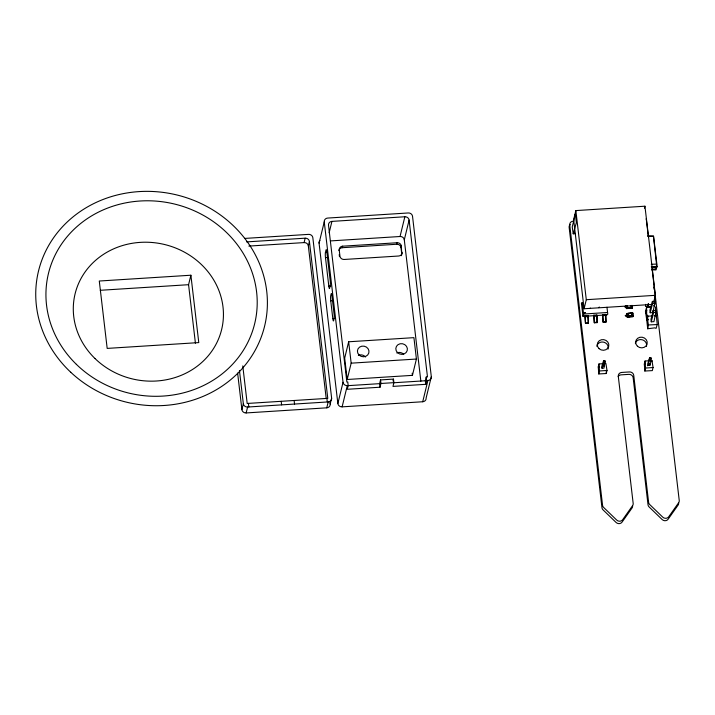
<?xml version="1.0" encoding="UTF-8"?>
<svg xmlns="http://www.w3.org/2000/svg" width="715" height="715" viewBox="0 0 715 715"><rect width="100%" height="100%" fill="white"/><g stroke="black" fill="none" stroke-linecap="round" stroke-linejoin="round"><path stroke-width="1.07" d="M655.432 306.923L657.264 324.547L656.084 328.382L654.824 327.854L647.71 328.757L646.726 319.945L646.592 307.343L651.016 307.137M645.645 304.349L645.484 306.44L650.65 306.744M598.258 366.956L598.777 373.945L606.257 373.525L607.017 370.45L605.9 363.506L598.991 363.944L598.258 366.956L599.286 366.893M644.322 364.042L644.841 371.022L652.321 370.611L653.072 367.528L651.964 360.583L645.055 361.021L644.322 364.042L645.35 363.98M648.451 319.837L646.726 319.945L647.182 317.326L648.21 316.182L652.214 315.932M605.042 362.067L603.934 368.118L602.012 368.243L601.807 366.455L603.549 360.78L604.935 360.753L605.042 362.067L603.692 361.96L603.549 360.78M649.989 365.195L650.99 357.831L649.604 357.858L647.861 363.542L648.067 365.32L649.989 365.195L649.783 363.417M647.71 328.757L648.425 324.968L647.182 317.326M652.893 312.58L654.797 303.383L654.618 301.346L652.402 301.417L649.908 310.256L650.203 312.75L652.893 312.58L652.697 310.918M655.861 312.437L653.948 321.634L651.267 321.804L650.972 319.31L653.456 310.471L655.673 310.399L655.861 312.437L653.626 312.571L651.267 321.804M603.719 366.339L604.121 364.471M604.533 362.612L604.935 360.753M650.391 360.628L650.99 357.831M648.291 303.705L647.576 306.923L648.308 303.884M655.226 312.348L655.673 310.399M195.427 343.245L188.572 284.695L190.887 275.221L99.287 281.022L107.179 348.402L198.779 342.592L190.887 275.221M244.539 238.435L308.576 234.377A3.879 3.557 13.7 0 1 312.839 237.702L331.626 398.112L330.178 404.02A3.879 3.557 13.7 0 1 326.764 407.827L246.157 412.939A3.879 3.557 13.7 0 1 241.902 409.615L243.341 403.707L239.454 370.513M246.157 412.939L247.596 407.032A3.879 3.557 13.7 0 1 243.341 403.707M326.192 398.335L308.344 245.906A3.879 3.557 13.7 0 0 304.09 242.591L305.162 238.184L246.595 241.902M308.344 245.906L309.416 241.509A3.879 3.557 13.7 0 0 305.162 238.184M319.069 243.127L324.253 221.882A3.879 3.557 13.7 0 1 327.676 218.066L408.274 212.963A3.879 3.557 13.7 0 1 412.528 216.288L431.315 376.698L426.14 397.942A3.879 3.557 13.7 0 1 422.717 401.75L342.119 406.853A3.879 3.557 13.7 0 1 337.855 403.537L319.069 243.127A3.879 3.557 13.7 0 1 319.9 240.535M329.141 232.822L331.93 221.391L404.851 216.77A3.879 3.557 13.7 0 1 409.105 220.095L427.481 376.939L426.247 377.019L425.336 380.755L425.747 384.321L392.982 386.395L393.894 382.659L393.473 379.093L380.532 379.915L379.62 383.651L380.04 387.217L347.267 389.291L348.178 385.555L347.758 381.989L346.873 382.042L328.507 225.198A3.879 3.557 13.7 0 1 331.93 221.391M325.423 252.556L326.058 249.964A3.879 0.501 86.4 0 1 326.844 252.02L330.187 280.584A3.879 0.501 86.4 0 1 330.241 285.66L329.606 288.252A3.879 0.501 86.4 0 1 328.82 286.197L325.477 257.632A3.879 0.501 86.4 0 1 325.423 252.556L327.345 252.44M338.892 250.518A3.879 3.557 13.7 0 1 342.279 247.703L342.655 246.192L397.102 242.743A3.879 3.557 13.7 0 1 401.365 246.058L401.714 253.709A3.879 3.557 13.7 0 1 401.312 255.702M326.764 407.827L328.203 401.919A3.879 3.557 13.7 0 0 331.626 398.112M348.661 341.779L344.684 358.108L347.186 379.495L412.439 375.357L416.416 359.037L413.913 337.65L348.661 341.779L351.163 363.166L347.186 379.495M337.855 403.537L343.039 382.284L324.253 221.882M342.119 406.853L347.293 385.608A3.879 3.557 13.7 0 1 343.039 382.284M401.714 253.709L400.99 247.569A3.879 3.557 13.7 0 0 396.736 244.253L397.102 242.743M420.858 381.211L404.297 239.829A3.879 3.557 13.7 0 0 400.043 236.504L404.851 216.77M400.99 247.569L401.365 246.058M404.297 239.829L409.105 220.095M380.04 387.217L380.952 383.472L380.532 379.915M393.018 380.961L393.473 379.093M425.747 384.321L426.658 380.577L426.247 377.019M422.717 401.75L427.901 380.505A3.879 3.557 13.7 0 0 431.315 376.698M653.662 302.365L655.378 295.322L644.939 206.206L575.852 210.585L573.645 219.63L584.083 308.746L652.053 304.447M574.601 232.464L573.233 233.796L576.37 222.651L575.369 214.098L572.241 226.923L573.233 233.796L575.432 233.653M584.083 308.746L586.291 299.701L575.852 210.585M644.447 208.217L644.939 206.206M626.34 306.011L626.403 308.576L632.31 308.201L632.248 305.636M627.207 307.647L631.81 307.352L632.471 307.539L626.563 307.915L632.31 308.201L631.98 305.35M627.439 308.514L632.31 308.201M626.885 313.483L627.064 316.995L632.972 316.62L632.802 313.107L632.158 313.099L632.802 313.107L632.972 316.62L627.064 316.995L626.885 313.483L632.802 313.107M627.877 316.289L627.225 316.334L633.133 315.959L628.101 316.933M631.828 307.53L632.471 307.539M632.489 315.95L633.133 315.959L627.225 316.334M651.651 361.862L651.964 360.583M598.777 373.945L599.519 370.969L598.991 363.944M644.841 371.022L645.574 368.055L645.055 361.021M650.203 312.75L652.563 303.518L652.402 301.417M602.012 368.243L603.692 361.96M648.067 365.32L649.604 357.858M588.329 323.189L588.007 315.547L584.986 315.726L585.478 323.368L588.329 323.189L588.007 315.547M606.007 322.072L605.685 314.43L602.674 314.609L603.156 322.251L606.007 322.072L605.685 314.43M597.168 322.626L596.846 314.984L593.825 315.172L594.317 322.814L597.168 322.626L596.846 314.984M585.478 323.368L584.986 315.726M594.317 322.814L593.825 315.172M603.156 322.251L602.674 314.609M646.592 307.343L645.466 311.231L646.726 319.945L648.621 319.122M647.71 235.95L653.564 236.182L656.754 263.147L656.915 266.811L655.968 269.93L651.517 269.841M653.474 236.442L656.745 266.338L655.932 268.849L651.508 269.483M655.548 301.632L654.082 305.895L655.548 301.632L654.904 296.144M646.726 319.945L648.21 316.182L646.932 315.19M583.002 316.387L581.42 303.249L582.225 302.445L583.592 314.028L583.002 316.387L602.647 315.136M646.834 310.578L645.466 311.231L647.459 316.968M590.375 308.102L590.232 308.085M627.413 308.335L626.403 308.576L626.063 305.725L627.126 305.832M651.821 267.875L656.915 266.811L651.517 267.026M626.563 307.915L627.225 307.825M651.481 267.321L656.915 266.811M651.302 266.767L656.745 266.338M632.087 315.959L628.271 316.218L627.931 313.402L631.765 313.134L632.105 316.012L628.271 316.218L627.958 313.376L631.765 313.134L632.105 316.012M599.519 370.969L607.017 370.45M645.574 368.055L653.072 367.528M585.281 316.763L588.15 316.575M594.129 316.2L596.989 316.012M602.968 315.646L605.828 315.458M248.838 246.085L304.09 242.591M330.428 240.919L400.043 236.504M342.279 247.703L396.736 244.253M325.477 257.632L327.39 257.507M100.288 290.29L188.572 284.695M328.82 286.197L330.741 286.072M330.741 300.872A3.879 0.501 86.4 0 1 330.696 295.804L331.17 293.838A3.879 0.501 86.4 0 1 331.957 295.894L334.03 313.617A3.879 0.501 86.4 0 1 334.084 318.684L333.601 320.651A3.879 0.501 86.4 0 1 332.815 318.586L330.741 300.872L332.663 300.756M586.291 299.701L655.378 295.322M332.815 318.586L334.736 318.47M598.804 307.673L599.322 307.03M583.592 314.028L607.571 312.5L607.786 314.144L607.008 314.859L604.827 315.002M654.225 315.798L656.227 315.673M585.594 322.966L588.436 322.787M603.272 321.848L606.114 321.67M594.433 322.402L597.275 322.224M351.163 363.166L416.416 359.037M347.293 385.608L348.178 385.555M380.952 383.472L393.894 382.659M426.658 380.577L427.901 380.505M347.946 385.662L379.62 383.651M393.652 382.766L425.336 380.755M247.596 407.032L328.203 401.919M652.563 303.518L654.797 303.383M648.425 324.968L657.264 324.547M651.285 264.264L656.736 264.112M648.094 236.29L653.564 236.182M649.747 359.037L651.106 359.144M627.788 314.251L626.724 314.144L632.158 313.099M648.344 236.71L646.396 220.095A3.825 3.512 13.7 0 0 646.038 218.924M652.107 268.849L679.232 500.446A3.825 3.512 13.7 0 1 678.66 502.699L668.704 516.802A3.825 3.512 13.7 0 1 662.787 517.177L649.712 504.54A3.825 3.512 13.7 0 1 648.621 502.386L633.74 375.312A3.924 3.602 13.7 0 0 629.423 371.952L621.755 372.435A3.924 3.602 13.7 0 0 618.287 376.287L633.168 503.369A3.825 3.512 13.7 0 1 632.596 505.621L622.649 519.716A3.825 3.512 13.7 0 1 616.732 520.091L603.648 507.453A3.825 3.512 13.7 0 1 602.557 505.308L569.73 224.948A3.825 3.512 13.7 0 1 573.099 221.194M653.841 287.09L654.1 289.28M606.955 307.236L607.571 312.5M412.189 373.221L412.439 375.357M339.223 254.576L339.464 256.622M329.919 401.803L330.178 404.02M309.416 241.509L327.783 398.353L247.184 403.466L242.778 365.91M326.898 398.407L327.318 401.973M294.124 400.489L294.544 404.055M281.192 401.312L281.603 404.869M248.418 403.385L248.829 406.951M237.63 373.105L241.902 409.615M653.456 310.471L653.626 312.571M575.369 214.098L575.53 216.234M606.231 371.621L606.257 373.525M358.367 355.373A5.818 5.327 13.7 0 1 365.544 356.982M396.771 352.942A5.818 5.327 13.7 0 1 403.546 354.122M402.08 252.207A3.879 3.557 13.7 0 1 398.657 256.015L344.201 259.465A3.879 3.557 13.7 0 1 339.947 256.14L339.232 250A3.879 3.557 13.7 0 1 342.655 246.192M570.212 224.546A3.825 3.512 13.7 0 0 569.14 227.361L601.976 507.722A3.825 3.512 13.7 0 0 603.058 509.867L616.142 522.504A3.825 3.512 13.7 0 0 622.059 522.129L632.006 508.034A3.825 3.512 13.7 0 0 632.578 505.782M678.642 502.86A3.825 3.512 13.7 0 1 678.07 505.112L668.123 519.215A3.825 3.512 13.7 0 1 662.197 519.591L649.122 506.953A3.825 3.512 13.7 0 1 648.031 504.799L633.15 377.726A3.924 3.602 13.7 0 0 628.843 374.365L621.165 374.848A3.924 3.602 13.7 0 0 618.162 376.582M596.766 346.257A5.818 5.327 13.7 0 1 603.809 342.19A5.818 5.327 13.7 0 1 608.009 349.143M635.331 343.12A5.818 5.327 13.7 0 1 642.383 339.813A5.818 5.327 13.7 0 1 646.494 346.364M647.45 365.74A1.743 1.6 13.7 0 1 648.022 365.606M585.29 312.607L584.513 312.973L585.29 312.607M624.704 306.681C626.134 308.54 625.893 304.849 624.713 306.646M625.276 315.762C626.805 317.567 626.34 314.001 625.294 315.69M631.425 307.539L627.609 307.799L627.377 305.922L627.609 307.799L631.434 307.593L631.22 305.68L631.425 307.539M70.749 372.256A116.348 106.615 13.7 0 0 263.835 329.079A116.348 106.615 13.7 0 0 120.12 194.292A116.348 106.615 13.7 0 0 70.749 372.256M94.916 358.447A75.415 69.105 13.7 0 0 220.747 332.806A75.415 69.105 13.7 0 0 129.433 243.806A75.415 69.105 13.7 0 0 94.916 358.447M76.362 364.337A106.115 97.24 13.7 0 0 253.423 328.257A106.115 97.24 13.7 0 0 124.928 203.024A106.115 97.24 13.7 0 0 76.362 364.337M359.091 355.042A5.818 5.327 13.7 0 0 368.797 353.058A5.818 5.327 13.7 0 0 361.745 346.194A5.818 5.327 13.7 0 0 359.091 355.042M397.486 352.611A5.818 5.327 13.7 0 0 407.201 350.627A5.818 5.327 13.7 0 0 400.15 343.763A5.818 5.327 13.7 0 0 397.486 352.611M599.09 348.679A5.818 5.327 13.7 0 0 608.697 346.382A5.818 5.327 13.7 0 0 601.404 339.741A5.818 5.327 13.7 0 0 599.09 348.679M637.467 346.248A5.818 5.327 13.7 0 0 647.084 343.951A5.818 5.327 13.7 0 0 639.791 337.31A5.818 5.327 13.7 0 0 637.467 346.248"/></g></svg>
